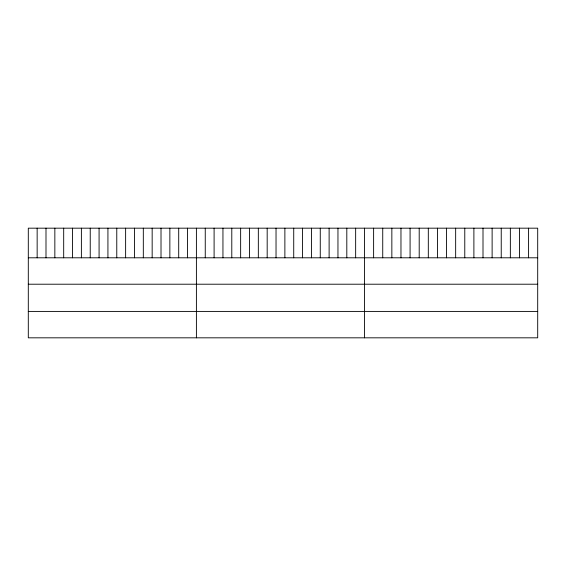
<?xml version="1.0" encoding="UTF-8"?>
<svg xmlns="http://www.w3.org/2000/svg" width="566" height="566" viewBox="0 0 566 566"><rect width="100%" height="100%" fill="white"/><g stroke="black" fill="none" stroke-linecap="round" stroke-linejoin="round"><path stroke-width="0.85" d="M537.7 257.799L537.7 337.824L28.3 337.824L28.3 228.176L537.7 228.176L537.7 257.799L28.3 257.799M28.3 284.21L537.7 284.21M28.3 311.413L537.7 311.413M528.587 228.176L528.587 257.799M519.468 228.176L519.468 257.799M510.355 228.176L510.355 257.799M501.235 228.176L501.235 257.799M492.123 228.176L492.123 257.799M483.003 228.176L483.003 257.799M473.891 228.176L473.891 257.799M464.778 228.176L464.778 257.799M455.658 228.176L455.658 257.799M446.546 228.176L446.546 257.799M437.426 228.176L437.426 257.799M428.313 228.176L428.313 257.799M419.201 228.176L419.201 257.799M410.081 228.176L410.081 257.799M400.969 228.176L400.969 257.799M391.849 228.176L391.849 257.799M382.736 228.176L382.736 257.799M373.617 228.176L373.617 257.799M364.504 228.176L364.504 337.824M355.653 228.176L355.653 257.799M346.809 228.176L346.809 257.799M337.959 228.176L337.959 257.799M329.115 228.176L329.115 257.799M320.264 228.176L320.264 257.799M311.42 228.176L311.42 257.799M302.569 228.176L302.569 257.799M293.726 228.176L293.726 257.799M284.875 228.176L284.875 257.799M276.031 228.176L276.031 257.799M267.18 228.176L267.18 257.799M258.337 228.176L258.337 257.799M249.486 228.176L249.486 257.799M240.642 228.176L240.642 257.799M231.791 228.176L231.791 257.799M222.947 228.176L222.947 257.799M214.097 228.176L214.097 257.799M205.253 228.176L205.253 257.799M196.402 228.176L196.402 337.824M187.551 228.176L187.551 257.799M178.707 228.176L178.707 257.799M169.857 228.176L169.857 257.799M161.013 228.176L161.013 257.799M152.162 228.176L152.162 257.799M143.318 228.176L143.318 257.799M134.467 228.176L134.467 257.799M125.624 228.176L125.624 257.799M116.773 228.176L116.773 257.799M107.929 228.176L107.929 257.799M99.078 228.176L99.078 257.799M90.235 228.176L90.235 257.799M81.384 228.176L81.384 257.799M72.54 228.176L72.54 257.799M63.689 228.176L63.689 257.799M54.845 228.176L54.845 257.799M45.995 228.176L45.995 257.799M37.151 228.176L37.151 257.799"/></g></svg>
